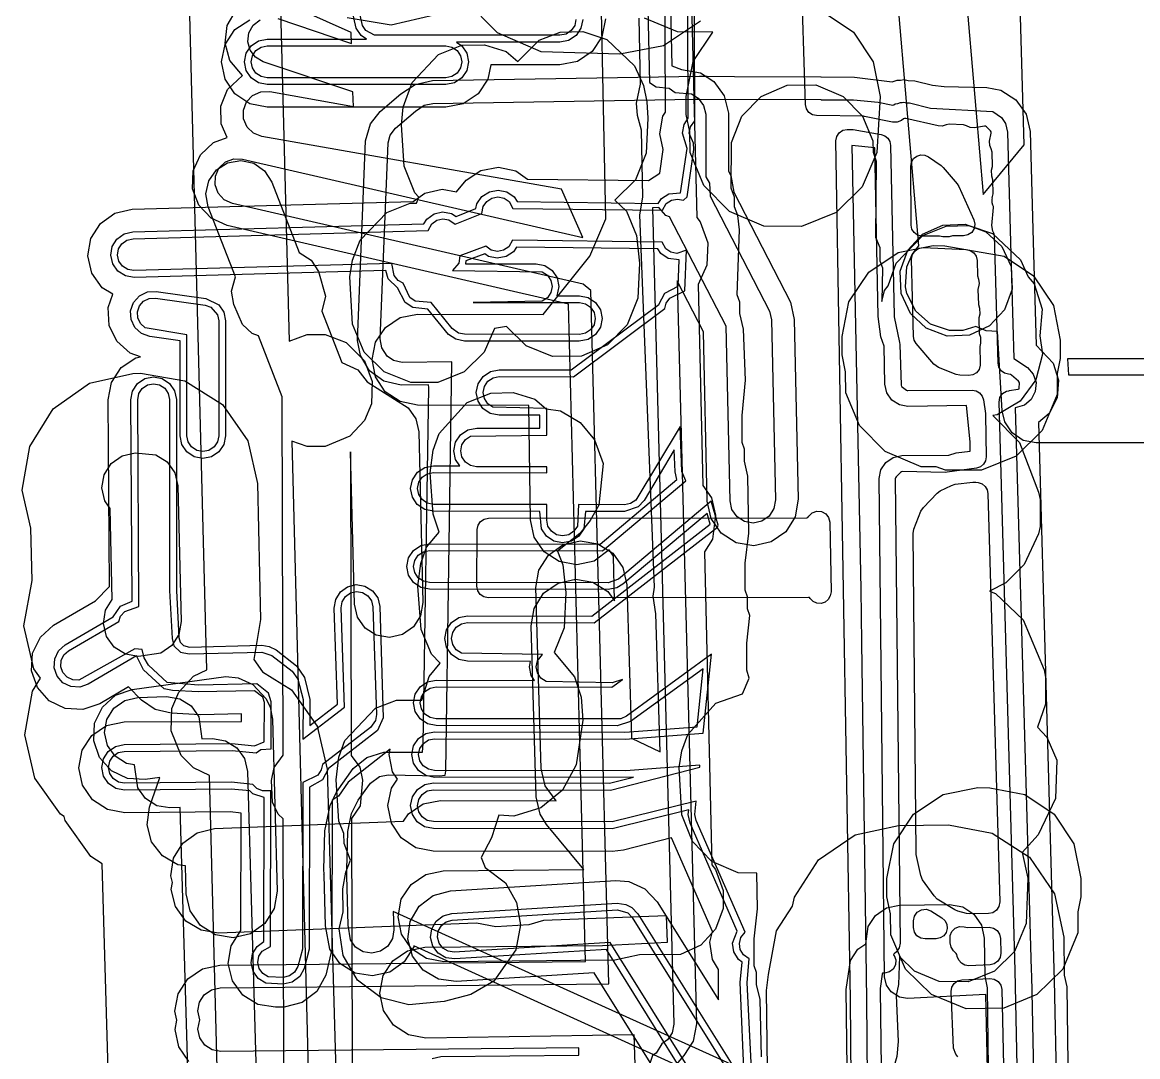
# Model space of a CAD drawing. Header units: metres. Extents: x 17722 to 17999, y 13535 to 15917.
# Drawn here: x 17758.19 to 17807.21, y 15322.92 to 15368.41 of the extents above; entities that cross this region are included whole.
import ezdxf

# ---------------------------------------------------------------- set-up
doc = ezdxf.new("R2010")
doc.units = ezdxf.units.M
doc.layers.add('AI_GREENING_EXCLUSIONS', color=1, linetype='Continuous')
doc.layers.add('AI_GREENING_LAWN', color=82, linetype='Continuous')

msp = doc.modelspace()

# ---------------------------------------------------------------- linework, layer by layer
at = {"layer": 'AI_GREENING_EXCLUSIONS'}
for points in [[(17796.688, 15404.294), (17798.43, 15383.993), (17798.744, 15383.634), (17798.989, 15382.871), (17798.948, 15382.013), (17798.645, 15381.484), (17800.416, 15360.84), (17802.227, 15363.021), (17802.05, 15369.169), (17802.204, 15370.731), (17802.515, 15371.227), (17802.992, 15371.566), (17803.562, 15371.696), (17804.14, 15371.599), (17804.635, 15371.288), (17804.974, 15370.811), (17805.116, 15369.852), (17805.646, 15369.762), (17806.142, 15369.451), (17806.499, 15368.895), (17807.008, 15369.285), (17807.599, 15369.412)], [(17809.481, 15349.907), (17802.757, 15349.907), (17802.183, 15350.021), (17801.696, 15350.346), (17801.371, 15350.833), (17801.259, 15351.321), (17801.059, 15354.812), (17800.561, 15354.842), (17800.103, 15355.026), (17799.531, 15354.85), (17798.937, 15354.85), (17798.104, 15355.135), (17797.46, 15355.701), (17797.073, 15356.481), (17797.014, 15356.773), (17797.073, 15357.659), (17797.299, 15358.2), (17797.599, 15358.578), (17795.657, 15381.218), (17795.261, 15381.692), (17795.098, 15382.254), (17795.115, 15383.101), (17795.439, 15383.76), (17793.824, 15402.573)], [(17802.661, 15266.21), (17800.938, 15289.891), (17770.068, 15284.148), (17769.287, 15284.157), (17768.57, 15284.465), (17768.025, 15285.024), (17767.875, 15285.301), (17767.703, 15286.062), (17766.421, 15335.289), (17765.714, 15335.625), (17765.174, 15336.165), (17764.726, 15337.241), (17764.765, 15338.227), (17765.067, 15338.95), (17765.714, 15339.649), (17766.3, 15339.934), (17764.785, 15398.113)], [(17768.783, 15398.217), (17769.925, 15354.383), (17770.715, 15354.671), (17771.507, 15354.671), (17772.424, 15354.33), (17773.23, 15353.524), (17773.571, 15352.607), (17773.532, 15351.621), (17773.23, 15350.898), (17772.583, 15350.199), (17771.507, 15349.751), (17770.715, 15349.751), (17770.039, 15349.991), (17771.64, 15288.509), (17802.626, 15294.261), (17803.4, 15294.164), (17804.079, 15293.779), (17804.448, 15293.356), (17804.737, 15292.632), (17806.817, 15264.215)], [(17785.158, 15392.291), (17785.751, 15365.758), (17786.054, 15365.569), (17786.616, 15365.506), (17786.878, 15365.315), (17787.61, 15365.253), (17787.902, 15365.066), (17788.133, 15364.752), (17788.226, 15364.373), (17788.227, 15361.608), (17788.4, 15361.327), (17788.419, 15360.762), (17791.035, 15355.7), (17791.119, 15355.319), (17791.296, 15347.407), (17791.228, 15347.023), (17791.019, 15346.694), (17790.699, 15346.47), (17790.318, 15346.385), (17789.934, 15346.453), (17789.605, 15346.662), (17789.381, 15346.982), (17789.296, 15347.363), (17789.125, 15355.043), (17786.642, 15359.844), (17786.471, 15359.913), (17786.162, 15360.257), (17785.885, 15360.254), (17786.82, 15324.349), (17786.748, 15323.965), (17786.546, 15323.65), (17786.302, 15323.478), (17786.048, 15323.065), (17785.89, 15322.969), (17785.452, 15321.619)], [(17786.158, 15392.314), (17786.735, 15366.486), (17787.158, 15366.324), (17787.992, 15366.177), (17788.578, 15365.804), (17789.039, 15365.175), (17789.225, 15364.417), (17789.227, 15361.855), (17789.337, 15361.675), (17789.457, 15360.933), (17791.95, 15356.103), (17792.119, 15355.341), (17792.296, 15347.43), (17792.161, 15346.661), (17791.742, 15346.003), (17791.103, 15345.555), (17790.341, 15345.385), (17789.572, 15345.521), (17788.914, 15345.939), (17788.466, 15346.578), (17788.297, 15347.34), (17788.13, 15354.789), (17786.969, 15357.035), (17787.82, 15324.359), (17787.676, 15323.592), (17787.271, 15322.961), (17786.742, 15322.352)], [(17787.528, 15372.168), (17787.831, 15359.827), (17787.981, 15359.626), (17788.322, 15358.709), (17788.283, 15357.723), (17787.896, 15356.875), (17788.105, 15348.03), (17788.482, 15347.495), (17788.652, 15346.733), (17788.525, 15345.669), (17788.174, 15345.114), (17788.499, 15331.353), (17788.653, 15331.147), (17788.994, 15330.23), (17788.994, 15329.438), (17788.653, 15328.521), (17788.006, 15327.822), (17787.124, 15327.413), (17785.313, 15327.393), (17784.24, 15327.158), (17776.721, 15327.09), (17775.954, 15327.236), (17775.302, 15327.663), (17774.862, 15328.308), (17774.703, 15329.072), (17774.848, 15329.839), (17775.276, 15330.492), (17775.921, 15330.931), (17776.685, 15331.09), (17782.865, 15331.146), (17781.228, 15333.134), (17780.948, 15333.587), (17780.773, 15334.347), (17780.557, 15341.864), (17780.687, 15342.633), (17781.102, 15343.294), (17781.738, 15343.746), (17782.499, 15343.92), (17783.268, 15343.79), (17783.268, 15343.79), (17783.929, 15343.375), (17784.224, 15342.961), (17784.177, 15344.932), (17783.989, 15345.199), (17783.32, 15344.714), (17782.557, 15344.55), (17781.789, 15344.691), (17781.134, 15345.114), (17780.691, 15345.757), (17780.527, 15346.52), (17780.45, 15351.561), (17775.558, 15351.57), (17774.793, 15351.724), (17774.145, 15352.158), (17773.713, 15352.808), (17773.562, 15353.574), (17773.716, 15354.339), (17774.15, 15354.987), (17774.8, 15355.419), (17775.566, 15355.57), (17781.085, 15355.559), (17783.14, 15358.118), (17783.832, 15359.757), (17783.529, 15374.5)], [(17789.269, 15318.922), (17783.863, 15327.634), (17777.196, 15327.217), (17776.809, 15327.269), (17776.472, 15327.465), (17776.236, 15327.775), (17776.136, 15328.152), (17776.188, 15328.539), (17776.384, 15328.876), (17776.694, 15329.113), (17777.071, 15329.213), (17784.333, 15329.667), (17784.719, 15329.615), (17784.976, 15329.483), (17785.243, 15329.199), (17789.934, 15321.687), (17789.748, 15326.173), (17789.827, 15327.072), (17789.668, 15327.19), (17789.467, 15327.524), (17789.409, 15327.91), (17789.61, 15328.433), (17787.539, 15333.179), (17787.456, 15333.561), (17787.493, 15333.767), (17784.122, 15332.939), (17776.257, 15332.954), (17775.874, 15333.031), (17775.55, 15333.248), (17775.334, 15333.573), (17775.259, 15333.956), (17775.336, 15334.339), (17775.553, 15334.663), (17775.878, 15334.879), (17776.261, 15334.954), (17783.999, 15334.939), (17785.047, 15335.207), (17776.309, 15335.2), (17775.926, 15335.277), (17775.602, 15335.495), (17775.386, 15335.82), (17775.311, 15336.202), (17775.388, 15336.585), (17775.605, 15336.909), (17775.93, 15337.125), (17776.313, 15337.2), (17784.677, 15337.184), (17787.849, 15337.426), (17788.116, 15339.98), (17784.919, 15337.651), (17784.329, 15337.459), (17776.379, 15337.474), (17775.996, 15337.551), (17775.672, 15337.769), (17775.456, 15338.093), (17775.38, 15338.476), (17775.457, 15338.859), (17775.675, 15339.183), (17776, 15339.399), (17776.382, 15339.474), (17780.696, 15339.466), (17780.555, 15339.679), (17780.479, 15340.061), (17780.528, 15340.301), (17777.756, 15340.306), (17777.374, 15340.383), (17777.05, 15340.601), (17776.833, 15340.925), (17776.758, 15341.308), (17776.835, 15341.691), (17777.052, 15342.015), (17777.377, 15342.231), (17777.76, 15342.306), (17783.221, 15342.296), (17788.426, 15346.335), (17788.295, 15346.805), (17784.59, 15343.691), (17784.328, 15343.532), (17783.945, 15343.456), (17776.087, 15343.471), (17775.704, 15343.548), (17775.38, 15343.766), (17775.164, 15344.091), (17775.089, 15344.473), (17775.166, 15344.856), (17775.383, 15345.18), (17775.708, 15345.396), (17776.091, 15345.471), (17783.583, 15345.457), (17786.963, 15348.298), (17786.881, 15348.635), (17786.842, 15349.605), (17785.523, 15347.381), (17785.262, 15347.09), (17784.661, 15346.891), (17782.94, 15346.894), (17782.864, 15346.135), (17782.647, 15345.811), (17782.323, 15345.594), (17781.94, 15345.518), (17781.557, 15345.594), (17781.233, 15345.811), (17781.016, 15346.135), (17780.94, 15346.898), (17776.257, 15346.907), (17775.875, 15346.984), (17775.551, 15347.201), (17775.334, 15347.526), (17775.259, 15347.909), (17775.336, 15348.291), (17775.553, 15348.615), (17775.878, 15348.831), (17776.261, 15348.907), (17777.414, 15348.905), (17777.234, 15349.175), (17777.159, 15349.558), (17777.236, 15349.941), (17777.453, 15350.265), (17777.778, 15350.481), (17778.161, 15350.556), (17780.94, 15350.551), (17780.94, 15351.122), (17779.144, 15351.125), (17778.761, 15351.202), (17778.437, 15351.419), (17778.221, 15351.744), (17778.145, 15352.127), (17778.222, 15352.51), (17778.44, 15352.834), (17778.765, 15353.05), (17779.147, 15353.125), (17782.314, 15353.119), (17786.173, 15355.997), (17786.437, 15356.497), (17787.023, 15356.806), (17787.065, 15357.954), (17786.578, 15358.015), (17786.256, 15358.235), (17786.121, 15358.444), (17779.917, 15358.519), (17779.777, 15358.313), (17779.45, 15358.101), (17779.066, 15358.029), (17778.684, 15358.11), (17778.521, 15358.222), (17777.691, 15357.917), (17777.669, 15357.787), (17780.777, 15357.787), (17781.16, 15357.71), (17781.484, 15357.494), (17781.701, 15357.169), (17781.777, 15356.787), (17781.685, 15356.38), (17782.676, 15356.378), (17783.059, 15356.301), (17783.383, 15356.083), (17783.599, 15355.759), (17783.674, 15355.376), (17783.597, 15354.993), (17783.38, 15354.669), (17783.055, 15354.453), (17782.672, 15354.378), (17777.626, 15354.387), (17777.244, 15354.464), (17776.92, 15354.682), (17776.012, 15355.787), (17775.349, 15355.863), (17775.024, 15356.079), (17774.682, 15356.733), (17774.274, 15357.124), (17774.163, 15357.495), (17763.104, 15357.187), (17762.72, 15357.253), (17762.389, 15357.46), (17762.164, 15357.779), (17762.077, 15358.159), (17762.142, 15358.544), (17762.35, 15358.874), (17762.668, 15359.1), (17763.049, 15359.186), (17775.835, 15359.542), (17775.968, 15359.753), (17776.286, 15359.979), (17776.666, 15360.065), (17777.051, 15360), (17777.26, 15359.869), (17778.128, 15360.221), (17778.171, 15360.423), (17778.391, 15360.745), (17778.718, 15360.957), (17779.102, 15361.029), (17779.484, 15360.948), (17779.806, 15360.728), (17779.941, 15360.519), (17786.145, 15360.444), (17786.285, 15360.65), (17786.612, 15360.862), (17787.118, 15360.908), (17787.408, 15362.851), (17787.206, 15363.527), (17787.275, 15363.911), (17787.454, 15364.192), (17787.427, 15372.232)], [(17790.293, 15321.185), (17790.048, 15326.185), (17790.143, 15327.221), (17789.89, 15327.392), (17789.749, 15327.626), (17789.708, 15327.896), (17789.774, 15328.161), (17789.955, 15328.392), (17787.814, 15333.299), (17787.756, 15333.566), (17787.81, 15334.157), (17784.122, 15333.239), (17776.258, 15333.254), (17775.99, 15333.308), (17775.763, 15333.46), (17775.612, 15333.687), (17775.559, 15333.955), (17775.613, 15334.223), (17775.765, 15334.45), (17775.992, 15334.601), (17776.26, 15334.654), (17784.037, 15334.639), (17787.965, 15335.642), (17787.974, 15335.73), (17784.713, 15335.484), (17776.309, 15335.5), (17776.042, 15335.554), (17775.815, 15335.706), (17775.664, 15335.934), (17775.611, 15336.202), (17775.665, 15336.47), (17775.817, 15336.696), (17776.044, 15336.848), (17776.312, 15336.9), (17784.688, 15336.884), (17788.122, 15337.146), (17788.484, 15340.62), (17784.743, 15337.893), (17784.495, 15337.779), (17776.379, 15337.774), (17776.111, 15337.828), (17775.885, 15337.98), (17775.733, 15338.208), (17775.68, 15338.476), (17775.734, 15338.743), (17775.886, 15338.97), (17776.114, 15339.122), (17776.382, 15339.174), (17784.103, 15339.16), (17784.576, 15339.504), (17784.122, 15339.354), (17781.21, 15339.413), (17780.983, 15339.565), (17780.832, 15339.793), (17780.779, 15340.061), (17780.833, 15340.329), (17781.052, 15340.6), (17777.489, 15340.66), (17777.262, 15340.812), (17777.111, 15341.04), (17777.058, 15341.308), (17777.112, 15341.576), (17777.264, 15341.802), (17777.491, 15341.954), (17777.759, 15342.006), (17783.324, 15341.996), (17788.752, 15346.208), (17788.773, 15346.295), (17788.465, 15347.34), (17784.397, 15343.921), (17783.945, 15343.756), (17776.087, 15343.771), (17775.82, 15343.825), (17775.593, 15343.977), (17775.442, 15344.205), (17775.389, 15344.473), (17775.443, 15344.741), (17775.595, 15344.967), (17775.822, 15345.119), (17776.09, 15345.171), (17783.692, 15345.157), (17787.353, 15348.234), (17787.181, 15348.647), (17787.102, 15350.63), (17785.157, 15347.395), (17784.929, 15347.244), (17784.661, 15347.191), (17782.64, 15347.195), (17782.587, 15346.25), (17782.435, 15346.023), (17782.208, 15345.871), (17781.94, 15345.818), (17781.672, 15345.871), (17781.445, 15346.023), (17781.293, 15346.25), (17781.24, 15346.518), (17781.24, 15347.197), (17776.258, 15347.207), (17775.99, 15347.261), (17775.763, 15347.413), (17775.612, 15347.64), (17775.559, 15347.908), (17775.613, 15348.176), (17775.765, 15348.403), (17775.992, 15348.554), (17776.26, 15348.607), (17781.24, 15348.597), (17781.24, 15348.85), (17778.157, 15348.856), (17777.89, 15348.91), (17777.663, 15349.062), (17777.512, 15349.29), (17777.459, 15349.558), (17777.513, 15349.826), (17777.665, 15350.052), (17777.892, 15350.204), (17781.24, 15350.25), (17781.24, 15351.421), (17778.876, 15351.479), (17778.65, 15351.631), (17778.498, 15351.859), (17778.445, 15352.126), (17778.499, 15352.394), (17778.651, 15352.621), (17778.879, 15352.772), (17779.147, 15352.825), (17782.414, 15352.819), (17786.434, 15355.818), (17786.487, 15356.056), (17786.644, 15356.28), (17787.316, 15356.597), (17787.381, 15358.381), (17786.964, 15358.234), (17786.696, 15358.291), (17786.471, 15358.445), (17786.309, 15358.742), (17779.736, 15358.821), (17779.567, 15358.528), (17779.338, 15358.379), (17779.07, 15358.329), (17778.802, 15358.386), (17778.563, 15358.562), (17777.42, 15358.139), (17777.376, 15357.816), (17777.091, 15357.487), (17781.045, 15357.433), (17781.272, 15357.282), (17781.424, 15357.054), (17781.477, 15356.787), (17781.424, 15356.519), (17781.272, 15356.292), (17781.045, 15356.14), (17778.006, 15356.087), (17782.676, 15356.078), (17782.943, 15356.024), (17783.17, 15355.872), (17783.321, 15355.644), (17783.374, 15355.376), (17783.32, 15355.108), (17783.168, 15354.882), (17782.941, 15354.73), (17782.673, 15354.678), (17777.627, 15354.687), (17777.359, 15354.741), (17777.086, 15354.945), (17776.154, 15356.087), (17775.463, 15356.14), (17775.222, 15356.306), (17774.926, 15356.935), (17774.711, 15357.052), (17774.539, 15357.264), (17774.436, 15357.803), (17763.096, 15357.487), (17762.827, 15357.533), (17762.596, 15357.678), (17762.438, 15357.901), (17762.377, 15358.167), (17762.423, 15358.437), (17762.568, 15358.668), (17762.791, 15358.826), (17763.057, 15358.886), (17776.029, 15359.247), (17776.186, 15359.547), (17776.408, 15359.705), (17776.675, 15359.766), (17776.944, 15359.72), (17777.21, 15359.525), (17778.39, 15360.003), (17778.447, 15360.305), (17778.601, 15360.53), (17778.83, 15360.679), (17779.098, 15360.729), (17779.366, 15360.672), (17779.591, 15360.518), (17779.753, 15360.221), (17786.326, 15360.142), (17786.495, 15360.435), (17786.724, 15360.584), (17786.992, 15360.634), (17787.248, 15360.58), (17787.419, 15360.725), (17787.706, 15362.815), (17787.69, 15363.088), (17787.506, 15363.533), (17787.554, 15363.802), (17787.754, 15364.069), (17787.726, 15372.556)], [(17787.696, 15319.608), (17783.33, 15326.598), (17777.259, 15326.219), (17776.485, 15326.323), (17775.811, 15326.715), (17775.337, 15327.336), (17775.138, 15328.09), (17775.242, 15328.863), (17775.634, 15329.538), (17776.255, 15330.011), (17777.009, 15330.211), (17784.27, 15330.665), (17784.845, 15330.618), (17785.557, 15330.297), (17786.091, 15329.728), (17788.787, 15325.412), (17788.79, 15326.746), (17788.526, 15327.186), (17788.41, 15327.958), (17788.525, 15328.42), (17786.727, 15332.539), (17784.618, 15332.001), (17784.12, 15331.939), (17776.255, 15331.954), (17775.49, 15332.108), (17774.842, 15332.543), (17774.41, 15333.192), (17774.259, 15333.958), (17774.413, 15334.723), (17774.676, 15335.116), (17774.462, 15335.439), (17774.311, 15336.204), (17774.359, 15336.445), (17772.511, 15334.994), (17772.089, 15334.372), (17771.816, 15334.193), (17771.799, 15327.643), (17771.534, 15326.498), (17771.136, 15325.788), (17770.488, 15325.294), (17769.698, 15325.1), (17769.314, 15325.087), (17768.544, 15325.211), (17767.88, 15325.621), (17767.423, 15326.254), (17767.244, 15327.014), (17767.368, 15327.784), (17767.801, 15328.464), (17767.815, 15333.622), (17767.323, 15333.685), (17762.697, 15333.643), (17761.931, 15333.789), (17761.278, 15334.216), (17760.839, 15334.861), (17760.679, 15335.625), (17760.825, 15336.392), (17761.252, 15337.045), (17761.897, 15337.484), (17762.661, 15337.643), (17767.825, 15337.655), (17767.826, 15337.997), (17766.022, 15337.957), (17764.737, 15338.017), (17764.026, 15338.187), (17763.424, 15338.601), (17762.851, 15339.175), (17761.593, 15338.437), (17760.856, 15338.18), (17760.077, 15338.226), (17759.375, 15338.566), (17758.856, 15339.149), (17758.599, 15339.886), (17758.645, 15340.665), (17758.985, 15341.367), (17759.568, 15341.886), (17761.403, 15342.964), (17762.023, 15343.589), (17761.963, 15351.801), (17762.11, 15352.568), (17762.54, 15353.219), (17763.187, 15353.656), (17763.382, 15353.696), (17762.926, 15353.856), (17762.343, 15354.376), (17762.005, 15355.079), (17761.961, 15355.858), (17762.165, 15356.443), (17761.702, 15356.734), (17761.251, 15357.37), (17761.077, 15358.131), (17761.208, 15358.9), (17761.624, 15359.561), (17762.26, 15360.013), (17763.021, 15360.186), (17775.367, 15360.529), (17775.878, 15360.892), (17776.638, 15361.065), (17777.28, 15360.956), (17777.693, 15361.46), (17778.347, 15361.886), (17779.114, 15362.029), (17779.878, 15361.867), (17780.394, 15361.513), (17785.716, 15361.449), (17786.217, 15361.775), (17786.361, 15362.808), (17786.207, 15363.506), (17786.343, 15364.275), (17786.453, 15364.447), (17786.431, 15371.149)], [(17782.822, 15368.535), (17782.745, 15368.153), (17782.529, 15367.828), (17782.204, 15367.612), (17781.822, 15367.535), (17777.276, 15367.535), (17777.515, 15367.375), (17777.732, 15367.051), (17777.808, 15366.668), (17777.732, 15366.286), (17777.515, 15365.961), (17777.191, 15365.744), (17776.808, 15365.668), (17768.95, 15365.668), (17768.567, 15365.744), (17768.243, 15365.961), (17768.026, 15366.286), (17767.95, 15366.668), (17768.026, 15367.051), (17768.243, 15367.375), (17768.567, 15367.592), (17768.95, 15367.668), (17773.312, 15367.668), (17773.08, 15367.828), (17772.863, 15368.153), (17772.359, 15370.381)], [(17782.522, 15368.535), (17782.468, 15368.268), (17782.317, 15368.041), (17782.089, 15367.889), (17781.822, 15367.835), (17773.664, 15367.846), (17773.292, 15368.041), (17773.14, 15368.268), (17772.63, 15370.546)], [(17769.415, 15368.57), (17772.66, 15367.479), (17772.647, 15367.959), (17768.304, 15369.9)], [(17788, 15368.451), (17786.373, 15367.375), (17784.458, 15367.003), (17780.999, 15367.101), (17779.074, 15367.937), (17777.651, 15369.394)], [(17765.508, 15322.71), (17765.067, 15323.354), (17764.907, 15324.118), (17764.983, 15324.522), (17764.9, 15324.918), (17765.044, 15325.685), (17765.471, 15326.338), (17766.115, 15326.779), (17766.879, 15326.939), (17782.947, 15327.108), (17782.194, 15356.017), (17767.201, 15359.469), (17766.489, 15359.789), (17765.954, 15360.357), (17765.677, 15361.087), (17765.7, 15361.867), (17766.021, 15362.579), (17766.589, 15363.114), (17767.199, 15363.345), (17766.937, 15363.938), (17766.92, 15364.719), (17767.202, 15365.446), (17767.867, 15366.066), (17767.305, 15366.732), (17767.101, 15367.486), (17767.2, 15368.26), (17767.589, 15368.936)], [(17776.297, 15368.714), (17774.396, 15368.277), (17772.472, 15368.6)], [(17793.427, 15368.838), (17794.724, 15367.97), (17795.592, 15366.673), (17795.896, 15365.142), (17795.749, 15362.675), (17795.102, 15361.166), (17793.958, 15360.043), (17792.436, 15359.423), (17790.775, 15359.439), (17789.266, 15360.086), (17788.143, 15361.23), (17787.539, 15362.675), (17787.523, 15363.595), (17787.374, 15364.345), (17787.374, 15365.147), (17787.678, 15366.678), (17788.542, 15367.97), (17786.988, 15367.986), (17785.543, 15368.59)], [(17785.286, 15317.732), (17785.087, 15323.87), (17775.925, 15323.734), (17775.158, 15323.879), (17774.505, 15324.307), (17774.066, 15324.952), (17773.907, 15325.716), (17774.052, 15326.483), (17774.48, 15327.135), (17775.125, 15327.575), (17775.888, 15327.734), (17783.697, 15327.804), (17786.543, 15327.949), (17786.498, 15329.11), (17781.091, 15328.902), (17780.46, 15328.719), (17779.004, 15328.621), (17778.16, 15328.789), (17766.816, 15328.352), (17766.045, 15328.475), (17765.38, 15328.883), (17764.922, 15329.515), (17764.74, 15330.274), (17764.788, 15330.576), (17764.717, 15330.873), (17764.84, 15331.644), (17765.248, 15332.309), (17765.88, 15332.767), (17766.639, 15332.949), (17774.94, 15333.268), (17775.161, 15333.599), (17775.811, 15334.031), (17776.577, 15334.182), (17781.65, 15334.172), (17781.171, 15334.825), (17780.997, 15335.586), (17780.768, 15343.547), (17780.898, 15344.316), (17781.313, 15344.977), (17781.949, 15345.429), (17782.709, 15345.603), (17783.479, 15345.473), (17784.14, 15345.058), (17784.592, 15344.422), (17784.766, 15343.662), (17784.96, 15336.925), (17786.225, 15336.325), (17786.031, 15342.394), (17785.915, 15343.164), (17785.979, 15343.563), (17785.329, 15359.934), (17785.463, 15360.722), (17785.404, 15363.667), (17785.232, 15364.301), (17785.18, 15364.851), (17785.363, 15365.692), (17785.305, 15368.591)], [(17776.199, 15322.843), (17776.581, 15322.922), (17782.644, 15322.977), (17782.646, 15323.305), (17766.918, 15323.139), (17766.534, 15323.211), (17766.207, 15323.425), (17765.987, 15323.747), (17765.907, 15324.129), (17765.991, 15324.531), (17765.9, 15324.929), (17765.972, 15325.312), (17766.185, 15325.639), (17766.508, 15325.859), (17766.889, 15325.939), (17783.973, 15326.119), (17783.179, 15356.606), (17782.838, 15356.895), (17767.425, 15360.444), (17767.069, 15360.604), (17766.802, 15360.888), (17766.663, 15361.252), (17766.675, 15361.642), (17766.835, 15361.998), (17767.119, 15362.266), (17767.484, 15362.404), (17767.874, 15362.393), (17782.829, 15358.949), (17781.885, 15361.073), (17768.716, 15363.388), (17768.353, 15363.529), (17768.071, 15363.798), (17767.913, 15364.155), (17767.905, 15364.546), (17768.046, 15364.909), (17768.315, 15365.191), (17768.315, 15365.191), (17768.672, 15365.349), (17769.063, 15365.357), (17772.75, 15364.709), (17772.717, 15365.35), (17768.777, 15366.674), (17768.439, 15366.868), (17768.201, 15367.177), (17768.098, 15367.554), (17768.148, 15367.941), (17768.342, 15368.279), (17768.651, 15368.518)], [(17783.816, 15368.562), (17783.669, 15367.77), (17783.236, 15367.121), (17782.587, 15366.688), (17781.822, 15366.535), (17778.781, 15366.535), (17778.656, 15365.903), (17778.222, 15365.254), (17777.573, 15364.821), (17776.808, 15364.668), (17768.95, 15364.668), (17768.185, 15364.821), (17767.536, 15365.254), (17767.102, 15365.903), (17766.95, 15366.668), (17767.102, 15367.434), (17767.536, 15368.083), (17768.185, 15368.516)], [(17791.078, 15320.662), (17775.402, 15327.791), (17775.395, 15327.752), (17774.981, 15327.091), (17774.345, 15326.639), (17773.584, 15326.465), (17772.815, 15326.595), (17772.153, 15327.01), (17771.701, 15327.646), (17771.513, 15328.674), (17771.454, 15330.914), (17771.449, 15330.945), (17771.453, 15330.962), (17771.448, 15331.14), (17771.493, 15332.843), (17771.726, 15333.964), (17772, 15334.556), (17772.729, 15335.586), (17773.335, 15336.078), (17774.082, 15336.301), (17775.782, 15336.302), (17775.813, 15336.687), (17776.06, 15352.35), (17776.041, 15352.457), (17774.845, 15352.443), (17774.087, 15352.626), (17773.456, 15353.085), (17773.048, 15353.751), (17772.926, 15354.413), (17773.277, 15363.187), (17773.493, 15363.937), (17773.913, 15364.488), (17774.821, 15365.256), (17774.821, 15365.256), (17774.821, 15365.256), (17775.451, 15365.677), (17776.214, 15365.841), (17787.958, 15366.031), (17788.276, 15366.03), (17788.293, 15366.03), (17789.49, 15366.024), (17793.293, 15366.004), (17793.298, 15366.003), (17794.768, 15365.995), (17796.427, 15365.791), (17796.641, 15365.868), (17796.794, 15365.861), (17796.945, 15365.89), (17797.127, 15365.845), (17797.421, 15365.831), (17798.194, 15365.639), (17798.715, 15365.586), (17800.587, 15365.545), (17801.203, 15365.415), (17801.864, 15365), (17802.315, 15364.363), (17802.489, 15363.603), (17802.639, 15358.23), (17802.64, 15358.221), (17802.752, 15354.204), (17803.5, 15353.418), (17803.74, 15352.675), (17803.677, 15351.897), (17803.321, 15351.203), (17802.848, 15350.8), (17803.534, 15326.768), (17803.535, 15326.755), (17803.535, 15326.749), (17803.535, 15326.741), (17803.545, 15326.284), (17804.257, 15292.209)], [(17790.675, 15322.903), (17790.615, 15325.431), (17790.466, 15326.093), (17790.466, 15326.617), (17790.361, 15326.918), (17790.361, 15328.105), (17790.509, 15329.413), (17790.471, 15330.989), (17789.651, 15331.006), (17788.501, 15331.504), (17787.645, 15332.381), (17787.176, 15333.546), (17787.06, 15335.636), (17787.177, 15336.362), (17787.438, 15337.087), (17788.677, 15338.459), (17789.849, 15338.871), (17790.141, 15339.558), (17790.039, 15339.914), (17790.039, 15341.101), (17790.039, 15341.101), (17790.173, 15342.314), (17790.066, 15342.605), (17790.066, 15343.136), (17789.964, 15343.43), (17789.964, 15344.617), (17790.12, 15345.943), (17790.072, 15348.447), (17789.926, 15349.104), (17789.926, 15349.635), (17789.825, 15349.928), (17789.825, 15351.116), (17789.98, 15352.669), (17789.892, 15354.918), (17789.73, 15355.601), (17789.73, 15356.097), (17789.614, 15356.425), (17789.707, 15359.282), (17789.64, 15359.909), (17789.493, 15360.296), (17789.493, 15360.711), (17789.345, 15361.117), (17789.355, 15363.127), (17789.822, 15364.279), (17790.669, 15365.145), (17791.808, 15365.635), (17793.064, 15365.649), (17794.271, 15365.145), (17795.119, 15364.279), (17795.572, 15363.195), (17795.586, 15362.689), (17795.726, 15362.305), (17795.684, 15358.959), (17795.874, 15358.504), (17795.888, 15357.919), (17795.995, 15357.612), (17795.962, 15356.123), (17796.084, 15356.612), (17796.24, 15356.822), (17796.604, 15357.808), (17797.764, 15359.03), (17798.794, 15359.437), (17799.788, 15359.464), (17800.838, 15359.112), (17802.062, 15357.953), (17802.397, 15357.217), (17802.66, 15356.905), (17803.014, 15355.789), (17802.91, 15354.616), (17803.028, 15353.813), (17802.743, 15352.677), (17802.045, 15351.738), (17801.041, 15351.136), (17800.841, 15351.107), (17802.025, 15349.921), (17802.86, 15347.738), (17802.926, 15347.416), (17802.926, 15346.228), (17802.86, 15345.906), (17802.23, 15344.559), (17801.419, 15343.749), (17800.708, 15343.384), (17800.96, 15343.285), (17802.184, 15342.126), (17803.103, 15339.932), (17803.168, 15339.609), (17803.168, 15338.422), (17802.811, 15337.403), (17803.219, 15336.969), (17803.655, 15335.951), (17803.604, 15334.267), (17802.836, 15332.679), (17802.137, 15331.894), (17802.381, 15330.76), (17802.316, 15328.768), (17801.801, 15327.536), (17800.924, 15326.681), (17799.759, 15326.211), (17798.49, 15326.228), (17797.406, 15326.681), (17796.742, 15327.323), (17796.697, 15326.093), (17796.594, 15325.61), (17796.69, 15323.589), (17796.633, 15322.919), (17796.486, 15322.417)], [(17792.214, 15321.284), (17774.493, 15329.306), (17774.526, 15328.493), (17774.461, 15328.108), (17774.254, 15327.778), (17773.936, 15327.552), (17773.555, 15327.465), (17773.17, 15327.53), (17772.84, 15327.737), (17772.614, 15328.055), (17772.513, 15328.704), (17772.455, 15330.869), (17772.449, 15330.911), (17772.454, 15330.933), (17772.448, 15331.138), (17772.493, 15332.816), (17772.664, 15333.617), (17772.949, 15334.204), (17773.499, 15334.948), (17773.891, 15335.235), (17774.274, 15335.31), (17776.529, 15335.274), (17776.77, 15335.297), (17776.798, 15335.472), (17777.067, 15353.471), (17774.885, 15353.442), (17774.506, 15353.533), (17774.228, 15353.724), (17773.987, 15354.096), (17773.926, 15354.481), (17774.273, 15363.102), (17774.362, 15363.437), (17774.591, 15363.753), (17775.466, 15364.492), (17775.466, 15364.492), (17775.466, 15364.492), (17775.849, 15364.759), (17776.23, 15364.841), (17787.767, 15365.028), (17787.767, 15365.028), (17787.767, 15365.028), (17787.974, 15365.031), (17793.288, 15365.004), (17793.296, 15365.003), (17794.721, 15364.996), (17795.803, 15364.9), (17796.454, 15364.758), (17796.495, 15364.773), (17796.559, 15364.815), (17796.677, 15364.838), (17796.79, 15364.879), (17796.867, 15364.875), (17796.942, 15364.89), (17797.06, 15364.866), (17797.18, 15364.861), (17798.105, 15364.631), (17800.846, 15364.481), (17801.23, 15364.219), (17801.403, 15363.955), (17801.489, 15363.575), (17801.639, 15358.201), (17801.64, 15358.193), (17801.768, 15353.626), (17802.374, 15353.228), (17802.626, 15352.931), (17802.746, 15352.56), (17802.715, 15352.171), (17802.537, 15351.823), (17802.24, 15351.571), (17801.829, 15351.454), (17802.535, 15326.733), (17802.535, 15326.726), (17802.535, 15326.723), (17802.535, 15326.719), (17802.54, 15326.489), (17803.257, 15292.19)], [(17801.068, 15301.908), (17800.543, 15325.648), (17797.095, 15325.481), (17796.747, 15325.54), (17796.385, 15325.767), (17796.181, 15326.054), (17796.086, 15326.433), (17795.858, 15348.34), (17795.93, 15348.723), (17796.141, 15349.048), (17796.465, 15349.27), (17796.845, 15349.35), (17798.909, 15349.371), (17799.237, 15349.469), (17799.845, 15349.54), (17799.851, 15349.772), (17799.847, 15349.963), (17799.687, 15351.547), (17797.116, 15351.508), (17796.739, 15351.576), (17796.405, 15351.79), (17796.183, 15352.112), (17796.101, 15352.486), (17796.064, 15354.158), (17795.928, 15354.567), (17795.804, 15355.465), (17795.658, 15362.888), (17794.656, 15362.994), (17795.041, 15343.471), (17795.074, 15341.131), (17795.296, 15325.436), (17795.296, 15325.436), (17795.296, 15325.436), (17795.47, 15304.142)], [(17769.696, 15317.483), (17769.657, 15333.382), (17769.443, 15333.576), (17769.193, 15334.105), (17769.147, 15335.066), (17769.259, 15335.64), (17769.65, 15336.172), (17769.612, 15351.928), (17768.566, 15354.613), (17768.297, 15354.717), (17767.873, 15355.12), (17767.483, 15356), (17767.382, 15356.576), (17767.554, 15357.214), (17766.358, 15360.287), (17766.257, 15360.864), (17766.383, 15361.435), (17766.719, 15361.915), (17767.212, 15362.229), (17767.789, 15362.331), (17768.36, 15362.204), (17768.84, 15361.869), (17769.154, 15361.375), (17770.356, 15358.288), (17770.888, 15357.941), (17771.202, 15357.447), (17771.522, 15356.356), (17771.522, 15356.356), (17771.362, 15355.703), (17772.24, 15353.446), (17772.944, 15353.124), (17773.348, 15352.595), (17775.154, 15351.444), (17775.491, 15350.965), (17775.618, 15350.394), (17775.792, 15342.883), (17775.691, 15342.307), (17775.377, 15341.813), (17774.898, 15341.477), (17774.327, 15341.349), (17773.75, 15341.45), (17773.256, 15341.764), (17772.92, 15342.243), (17772.792, 15342.814), (17772.618, 15349.522), (17772.65, 15336.165), (17773.021, 15335.649), (17773.137, 15335.075), (17773.042, 15333.942), (17772.657, 15333.391), (17772.696, 15317.491)], [(17810.272, 15353.601), (17804.133, 15353.613), (17804.173, 15352.907), (17809.481, 15352.907)], [(17762.241, 15312.755), (17761.704, 15331.401), (17761.198, 15331.718), (17760.067, 15333.309), (17760.027, 15333.484), (17759.873, 15333.581), (17758.743, 15335.171), (17758.307, 15337.073), (17758.633, 15338.997), (17758.984, 15339.557), (17758.691, 15339.969), (17758.255, 15341.871), (17758.624, 15343.864), (17758.572, 15346.158), (17758.19, 15347.825), (17758.515, 15349.748), (17759.552, 15351.401), (17759.552, 15351.401), (17761.142, 15352.531), (17763.044, 15352.967), (17763.388, 15352.977), (17765.34, 15352.641), (17766.986, 15351.594), (17768.106, 15349.997), (17768.53, 15348.123), (17768.666, 15342.141), (17768.363, 15340.388), (17768.749, 15339.845), (17770.022, 15339.047), (17771.152, 15337.457), (17771.588, 15335.555), (17772.237, 15313.044)], [(17765.74, 15312.856), (17765.134, 15333.868), (17764.673, 15333.855), (17764.096, 15333.953), (17763.6, 15334.264), (17763.261, 15334.741), (17763.118, 15335.757), (17762.771, 15335.815), (17762.276, 15336.126), (17761.937, 15336.603), (17761.806, 15337.174), (17761.903, 15337.751), (17762.214, 15338.247), (17762.692, 15338.586), (17763.262, 15338.716), (17764.532, 15338.753), (17765.109, 15338.655), (17765.605, 15338.344), (17765.944, 15337.867), (17765.944, 15337.867), (17766.086, 15336.897), (17766.547, 15336.91), (17767.124, 15336.813), (17767.62, 15336.502), (17767.959, 15336.025), (17768.089, 15335.454), (17768.739, 15312.943)], [(17791.013, 15316.618), (17790.896, 15325.827), (17790.896, 15325.827), (17790.987, 15326.528), (17791.343, 15328.446), (17792.049, 15329.533), (17792.124, 15329.936), (17793.188, 15331.572), (17794.796, 15332.676), (17796.704, 15333.081), (17798.904, 15333.109), (17800.822, 15332.753), (17802.458, 15331.69), (17803.562, 15330.081), (17803.967, 15328.173), (17803.988, 15326.496), (17804.095, 15325.994), (17804.152, 15321.485)], [(17794.512, 15316.662), (17794.396, 15325.871), (17794.594, 15327.148), (17794.913, 15327.639), (17795.27, 15327.884), (17795.375, 15328.638), (17795.694, 15329.129), (17796.176, 15329.46), (17796.749, 15329.582), (17798.948, 15329.609), (17799.524, 15329.503), (17800.015, 15329.184), (17800.346, 15328.701), (17800.467, 15328.129), (17800.489, 15326.451), (17800.595, 15325.95), (17800.655, 15321.217)], [(17789.584, 15319.038), (17784.022, 15327.944), (17777.177, 15327.516), (17776.907, 15327.553), (17776.671, 15327.69), (17776.505, 15327.907), (17776.435, 15328.171), (17776.472, 15328.442), (17776.609, 15328.678), (17776.826, 15328.844), (17777.09, 15328.914), (17784.351, 15329.368), (17784.802, 15329.239), (17784.989, 15329.04), (17790.247, 15320.619)]]:
    msp.add_lwpolyline(points, dxfattribs=at)
for points in [[(17775.617, 15360.718), (17775.448, 15360.908), (17774.978, 15362.073), (17774.85, 15363.892), (17774.93, 15364.667), (17775.319, 15365.765), (17776.479, 15366.987), (17777.509, 15367.394), (17778.503, 15367.421), (17779.452, 15367.121), (17779.967, 15366.677), (17780.906, 15367.619), (17781.837, 15367.969), (17782.831, 15367.996), (17783.881, 15367.644), (17785.105, 15366.485), (17785.49, 15365.629), (17785.645, 15364.91), (17785.685, 15364.193), (17785.607, 15362.648), (17785.138, 15361.483), (17784.24, 15360.577), (17784.739, 15360.104), (17785.186, 15359.029), (17785.319, 15357.812), (17785.242, 15356.267), (17784.772, 15355.102), (17783.917, 15354.225), (17782.766, 15353.727), (17781.497, 15353.71), (17780.332, 15354.18), (17779.468, 15355.023), (17778.943, 15354.933), (17778.492, 15353.895), (17777.615, 15353.04), (17776.45, 15352.57), (17775.262, 15352.57), (17774.097, 15353.04), (17773.22, 15353.895), (17772.705, 15355.127), (17772.59, 15357.217), (17772.707, 15357.944), (17773.046, 15358.819), (17774.206, 15360.041), (17775.236, 15360.448), (17775.522, 15360.456), (17775.617, 15360.718)], [(17777.455, 15366.936), (17777.508, 15366.668), (17777.455, 15366.4), (17777.303, 15366.173), (17777.076, 15366.022), (17776.808, 15365.968), (17768.95, 15365.968), (17768.682, 15366.022), (17768.455, 15366.173), (17768.303, 15366.4), (17768.25, 15366.668), (17768.303, 15366.936), (17768.455, 15367.163), (17768.682, 15367.315), (17768.95, 15367.368), (17776.808, 15367.368), (17777.076, 15367.315), (17777.303, 15367.163), (17777.455, 15366.936)], [(17800.547, 15359.189), (17801.246, 15358.542), (17801.655, 15357.66), (17801.694, 15356.674), (17801.353, 15355.757), (17800.706, 15355.058), (17799.824, 15354.649), (17798.838, 15354.61), (17797.921, 15354.951), (17797.222, 15355.598), (17796.813, 15356.48), (17796.774, 15357.466), (17797.115, 15358.383), (17797.762, 15359.082), (17798.644, 15359.491), (17799.63, 15359.53), (17800.547, 15359.189)], [(17796.689, 15358.282), (17798.22, 15358.586), (17798.742, 15358.581), (17801.344, 15358.119), (17802.641, 15357.251), (17803.509, 15355.954), (17803.813, 15354.423), (17803.813, 15353.617), (17803.682, 15352.958), (17803.682, 15352.033), (17803.019, 15350.447), (17801.875, 15349.324), (17800.353, 15348.704), (17798.769, 15348.704), (17798.351, 15348.862), (17797.698, 15348.862), (17796.112, 15349.525), (17794.989, 15350.669), (17794.385, 15352.114), (17794.369, 15353.034), (17794.22, 15353.784), (17794.22, 15354.586), (17794.524, 15356.117), (17795.392, 15357.414), (17796.689, 15358.282)], [(17767.123, 15355.272), (17767.123, 15350.226), (17767.047, 15349.843), (17766.83, 15349.519), (17766.506, 15349.302), (17766.123, 15349.226), (17765.74, 15349.302), (17765.416, 15349.519), (17765.199, 15349.843), (17765.123, 15350.226), (17765.123, 15354.403), (17763.802, 15354.589), (17763.433, 15354.717), (17763.142, 15354.977), (17762.973, 15355.329), (17762.951, 15355.718), (17763.079, 15356.087), (17763.339, 15356.378), (17763.691, 15356.547), (17764.08, 15356.569), (17766.262, 15356.262), (17766.83, 15355.979), (17767.047, 15355.655), (17767.123, 15355.272)], [(17766.823, 15355.272), (17766.823, 15350.226), (17766.77, 15349.958), (17766.618, 15349.731), (17766.391, 15349.579), (17766.123, 15349.526), (17765.855, 15349.579), (17765.628, 15349.731), (17765.476, 15349.958), (17765.423, 15350.226), (17765.423, 15354.663), (17763.586, 15354.976), (17763.382, 15355.158), (17763.263, 15355.404), (17763.248, 15355.677), (17763.338, 15355.934), (17763.52, 15356.138), (17763.766, 15356.257), (17764.039, 15356.272), (17766.221, 15355.965), (17766.478, 15355.875), (17766.77, 15355.54), (17766.823, 15355.272)], [(17767.404, 15336.686), (17768.394, 15336.593), (17768.823, 15336.761), (17768.828, 15338.485), (17768.757, 15338.728), (17768.397, 15339.007), (17765.921, 15338.957), (17764.788, 15339.015), (17764.432, 15339.1), (17763.517, 15339.922), (17763.203, 15340.541), (17761.087, 15339.299), (17760.718, 15339.171), (17760.329, 15339.193), (17759.977, 15339.363), (17759.718, 15339.655), (17759.59, 15340.023), (17759.613, 15340.413), (17759.783, 15340.764), (17760.074, 15341.024), (17762.19, 15342.266), (17762.508, 15342.734), (17763.013, 15342.947), (17762.963, 15351.807), (17763.036, 15352.19), (17763.251, 15352.516), (17763.575, 15352.735), (17763.957, 15352.813), (17764.34, 15352.739), (17764.666, 15352.524), (17764.884, 15352.201), (17764.962, 15351.819), (17764.961, 15343.423), (17765.075, 15341.353), (17765.128, 15341.14), (17765.275, 15340.993), (17765.532, 15340.93), (17768.713, 15341.013), (17769.046, 15340.962), (17769.344, 15340.803), (17770.239, 15340.109), (17770.586, 15339.599), (17770.828, 15338.623), (17770.825, 15337.482), (17772.048, 15338.424), (17771.901, 15342.642), (17771.964, 15343.027), (17772.17, 15343.358), (17772.486, 15343.586), (17772.866, 15343.676), (17773.251, 15343.613), (17773.583, 15343.407), (17773.811, 15343.091), (17773.9, 15342.711), (17774.056, 15337.816), (17773.796, 15337.263), (17771.644, 15335.588), (17771.387, 15335.085), (17770.818, 15334.772), (17770.799, 15327.645), (17770.58, 15326.798), (17770.381, 15326.443), (17770.057, 15326.197), (17769.662, 15326.1), (17768.893, 15326.148), (17768.561, 15326.353), (17768.333, 15326.67), (17768.243, 15327.049), (17768.305, 15327.435), (17768.51, 15327.767), (17768.8, 15327.975), (17768.817, 15334.308), (17768.323, 15334.469), (17768.196, 15334.603), (17767.368, 15334.686), (17762.688, 15334.643), (17762.305, 15334.716), (17761.979, 15334.93), (17761.759, 15335.252), (17761.679, 15335.634), (17761.752, 15336.018), (17761.966, 15336.344), (17762.288, 15336.564), (17762.67, 15336.643), (17767.404, 15336.686)], [(17768.467, 15336.284), (17768.667, 15336.425), (17769.122, 15336.451), (17769.128, 15338.527), (17769.018, 15338.905), (17768.497, 15339.309), (17765.936, 15339.257), (17764.554, 15339.374), (17763.73, 15340.134), (17763.546, 15340.459), (17763.455, 15340.825), (17763.139, 15340.852), (17760.677, 15339.468), (17760.404, 15339.484), (17760.158, 15339.603), (17759.977, 15339.807), (17759.887, 15340.065), (17759.903, 15340.337), (17760.022, 15340.583), (17760.226, 15340.765), (17762.43, 15342.059), (17762.509, 15342.291), (17762.69, 15342.496), (17763.314, 15342.717), (17763.263, 15351.809), (17763.314, 15352.077), (17763.465, 15352.305), (17763.691, 15352.458), (17763.959, 15352.513), (17764.227, 15352.461), (17764.455, 15352.311), (17764.608, 15352.084), (17764.662, 15351.817), (17764.661, 15343.421), (17764.777, 15341.306), (17764.857, 15340.987), (17765.144, 15340.699), (17765.517, 15340.63), (17768.719, 15340.713), (17769.16, 15340.566), (17770.055, 15339.872), (17770.298, 15339.515), (17770.528, 15338.624), (17770.525, 15336.873), (17772.353, 15338.28), (17772.201, 15342.652), (17772.245, 15342.921), (17772.389, 15343.154), (17772.611, 15343.313), (17772.877, 15343.376), (17773.146, 15343.332), (17773.378, 15343.188), (17773.538, 15342.966), (17773.6, 15342.7), (17773.764, 15337.969), (17773.72, 15337.7), (17773.492, 15337.39), (17771.379, 15335.764), (17771.33, 15335.524), (17771.176, 15335.298), (17770.518, 15334.974), (17770.499, 15327.646), (17770.294, 15326.889), (17770.154, 15326.64), (17769.928, 15326.467), (17769.651, 15326.399), (17768.998, 15326.429), (17768.765, 15326.573), (17768.606, 15326.794), (17768.543, 15327.06), (17768.586, 15327.33), (17768.73, 15327.562), (17769.099, 15327.757), (17769.117, 15334.614), (17768.746, 15334.604), (17768.496, 15334.714), (17768.328, 15334.891), (17767.382, 15334.986), (17762.686, 15334.943), (17762.417, 15334.994), (17762.189, 15335.144), (17762.035, 15335.37), (17761.979, 15335.637), (17762.03, 15335.905), (17762.18, 15336.134), (17762.406, 15336.288), (17762.673, 15336.343), (17767.407, 15336.386), (17768.467, 15336.284)], [(17772.109, 15336.095), (17772.37, 15336.819), (17773.707, 15338.249), (17774.638, 15338.599), (17775.745, 15338.59), (17776.07, 15339.64), (17776.55, 15340.215), (17776.169, 15340.618), (17775.716, 15341.702), (17775.571, 15343.602), (17775.7, 15344.6), (17775.962, 15345.324), (17776.517, 15345.978), (17776.247, 15346.778), (17776.118, 15348.597), (17776.248, 15349.595), (17776.509, 15350.319), (17777.748, 15351.692), (17778.777, 15352.099), (17779.772, 15352.126), (17780.72, 15351.826), (17781.214, 15351.402), (17781.849, 15351.315), (17782.704, 15350.807), (17783.345, 15350.046), (17783.725, 15349.006), (17783.523, 15347.168), (17783.156, 15346.491), (17782.69, 15345.921), (17781.719, 15345.154), (17781.944, 15344.545), (17782.078, 15343.328), (17782, 15341.783), (17781.56, 15340.689), (17782.466, 15339.615), (17782.753, 15338.722), (17782.823, 15337.718), (17782.534, 15335.746), (17781.937, 15334.641), (17780.988, 15333.866), (17779.79, 15333.5), (17779.13, 15333.542), (17778.813, 15332.54), (17778.359, 15331.673), (17778.531, 15331.243), (17779.435, 15330.563), (17779.914, 15329.691), (17780.082, 15328.711), (17779.884, 15327.621), (17778.912, 15326.244), (17777.911, 15325.649), (17776.726, 15325.344), (17775.186, 15325.2), (17773.966, 15325.499), (17772.921, 15326.28), (17772.29, 15327.366), (17772.121, 15328.541), (17772.296, 15329.285), (17772.285, 15330.301), (17772.416, 15331.025), (17772.622, 15331.56), (17772.33, 15332.285), (17772.317, 15332.735), (17772.107, 15333.278), (17771.979, 15335.097), (17772.109, 15336.095)], [(17762.144, 15343.016), (17762.053, 15347.026), (17761.819, 15347.355), (17761.689, 15347.926), (17761.786, 15348.503), (17762.097, 15348.999), (17762.574, 15349.338), (17763.145, 15349.468), (17764.066, 15349.381), (17764.561, 15349.07), (17764.9, 15348.593), (17765.031, 15348.022), (17765.167, 15342.061), (17765.066, 15341.485), (17764.758, 15340.997), (17764.281, 15340.658), (17763.296, 15340.516), (17762.719, 15340.613), (17762.223, 15340.924), (17761.884, 15341.401), (17761.754, 15341.972), (17761.851, 15342.549), (17762.144, 15343.016)], [(17761.585, 15336.068), (17761.327, 15336.805), (17761.37, 15337.584), (17761.708, 15338.287), (17762.289, 15338.808), (17763.025, 15339.066), (17767.13, 15339.636), (17767.684, 15339.574), (17768.32, 15339.284), (17768.908, 15338.655), (17769.077, 15338.288), (17769.182, 15337.758), (17769.395, 15330.196), (17769.265, 15329.427), (17768.849, 15328.766), (17768.213, 15328.314), (17767.452, 15328.141), (17766.683, 15328.271), (17766.022, 15328.687), (17765.57, 15329.323), (17765.397, 15330.084), (17765.363, 15331.302), (17765.019, 15331.349), (17764.345, 15331.743), (17763.873, 15332.364), (17763.674, 15333.119), (17763.78, 15333.892), (17764.229, 15335.197), (17763.588, 15335.106), (17762.809, 15335.149), (17762.105, 15335.487), (17761.585, 15336.068)], [(17800.195, 15334.751), (17800.717, 15334.746), (17802.247, 15334.442), (17803.545, 15333.575), (17804.412, 15332.277), (17804.717, 15330.746), (17804.717, 15329.94), (17804.586, 15329.281), (17804.586, 15328.356), (17803.923, 15326.771), (17802.779, 15325.647), (17801.334, 15325.043), (17799.673, 15325.027), (17798.151, 15325.647), (17797.007, 15326.771), (17796.36, 15328.279), (17796.344, 15329.199), (17796.195, 15329.949), (17796.195, 15330.751), (17796.499, 15332.282), (17797.366, 15333.58), (17798.664, 15334.447), (17800.195, 15334.751)]]:
    msp.add_lwpolyline(points, close=True, dxfattribs=at)
at = {"layer": 'AI_GREENING_LAWN'}
for points in [[(17802.61, 15289.433), (17801.836, 15326.702), (17801.124, 15351.703), (17801.161, 15351.905), (17801.275, 15352.075), (17801.449, 15352.185), (17801.568, 15352.203), (17801.567, 15352.209), (17801.963, 15352.275), (17801.999, 15352.287), (17802.007, 15352.325), (17802.013, 15352.534), (17802.003, 15352.585), (17801.973, 15352.627), (17801.665, 15352.893), (17801.622, 15352.917), (17801.53, 15352.926), (17801.356, 15352.974), (17801.211, 15353.081), (17801.113, 15353.233), (17801.076, 15353.409), (17800.916, 15359.031), (17800.893, 15359.128), (17800.85, 15359.222), (17800.805, 15359.477), (17800.877, 15360.262), (17800.875, 15360.299), (17800.848, 15360.369), (17800.852, 15360.371), (17800.816, 15360.467), (17800.811, 15360.63), (17800.828, 15360.684), (17800.825, 15360.684), (17800.865, 15360.862), (17800.846, 15361.481), (17800.799, 15361.634), (17800.791, 15361.902), (17800.83, 15362.058), (17800.812, 15362.7), (17800.767, 15362.846), (17800.709, 15362.992), (17800.708, 15363.18), (17800.775, 15363.531), (17800.772, 15363.587), (17800.743, 15363.634), (17800.575, 15363.802), (17800.529, 15363.831), (17800.476, 15363.835), (17800.037, 15363.772), (17799.854, 15363.779), (17799.695, 15363.848), (17799.564, 15363.891), (17798.923, 15363.922), (17798.795, 15363.893), (17798.795, 15363.893), (17798.624, 15363.837), (17798.445, 15363.846), (17797.02, 15364.177), (17796.971, 15364.178), (17796.926, 15364.159), (17796.826, 15364.089), (17796.64, 15364.01), (17796.438, 15364.01), (17795.213, 15364.268), (17795.165, 15364.273), (17793.103, 15364.301), (17792.918, 15364.34), (17792.76, 15364.444), (17792.652, 15364.6), (17792.61, 15364.785), (17792.417, 15370.877)], [(17794.77, 15304.164), (17794.597, 15325.43), (17793.95, 15363.187), (17793.986, 15363.38), (17794.092, 15363.545), (17794.254, 15363.656), (17794.447, 15363.695), (17794.615, 15363.697), (17794.703, 15363.689), (17795.94, 15363.478), (17796.102, 15363.42), (17796.235, 15363.311), (17796.323, 15363.164), (17796.356, 15362.995), (17796.504, 15355.503), (17796.509, 15355.456), (17796.752, 15354.323), (17796.763, 15354.235), (17796.824, 15352.445), (17796.838, 15352.393), (17796.874, 15352.354), (17797.046, 15352.231), (17797.08, 15352.215), (17797.117, 15352.209), (17799.935, 15352.229), (17800.111, 15352.198), (17800.265, 15352.108), (17800.377, 15351.969), (17800.433, 15351.8), (17800.519, 15351.201), (17800.524, 15351.14), (17800.561, 15349.302), (17800.531, 15349.123), (17800.441, 15348.967), (17800.301, 15348.853), (17800.13, 15348.796), (17798.835, 15348.615), (17798.755, 15348.61), (17796.876, 15348.647), (17796.828, 15348.638), (17796.789, 15348.611), (17796.593, 15348.411), (17796.568, 15348.373), (17796.559, 15348.327), (17796.77, 15327.902), (17796.73, 15327.7), (17796.611, 15327.531), (17796.51, 15327.437), (17796.486, 15327.406), (17796.502, 15327.371), (17796.504, 15327.367), (17796.58, 15327.169), (17796.567, 15326.957), (17796.467, 15326.77), (17796.299, 15326.641), (17796.092, 15326.593), (17796.031, 15326.592), (17795.993, 15326.585), (17795.981, 15326.547), (17795.898, 15325.908), (17795.896, 15325.873), (17796.012, 15316.699)], [(17799.304, 15322.906), (17799.219, 15323.022), (17799.124, 15323.294), (17799.013, 15325.776), (17799.042, 15325.968), (17799.143, 15326.135), (17799.299, 15326.25), (17799.488, 15326.297), (17800.714, 15326.357), (17800.91, 15326.327), (17801.079, 15326.223), (17801.194, 15326.062), (17801.238, 15325.869), (17801.772, 15301.723)]]:
    msp.add_lwpolyline(points, dxfattribs=at)
for points in [[(17797.509, 15362.525), (17797.682, 15362.578), (17797.862, 15362.567), (17798.027, 15362.491), (17798.573, 15362.11), (17798.668, 15362.023), (17799.274, 15361.309), (17799.348, 15361.192), (17800.014, 15359.719), (17800.058, 15359.526), (17800.024, 15359.332), (17799.918, 15359.165), (17799.755, 15359.053), (17799.562, 15359.013), (17799.078, 15359.01), (17798.924, 15358.966), (17798.656, 15358.965), (17798.501, 15359.007), (17797.793, 15359.004), (17797.707, 15358.996), (17797.53, 15359.046), (17797.384, 15359.156), (17797.287, 15359.311), (17797.253, 15359.491), (17797.241, 15362.079), (17797.273, 15362.258), (17797.366, 15362.413), (17797.509, 15362.525)], [(17800.153, 15357.935), (17800.175, 15357.261), (17800.224, 15357.104), (17800.245, 15356.915), (17800.225, 15356.841), (17800.231, 15356.839), (17800.192, 15356.661), (17800.214, 15355.991), (17800.262, 15355.838), (17800.27, 15355.57), (17800.232, 15355.414), (17800.253, 15354.72), (17800.301, 15354.566), (17800.309, 15354.298), (17800.271, 15354.143), (17800.292, 15353.41), (17800.288, 15353.41), (17800.296, 15353.323), (17800.243, 15353.143), (17800.127, 15352.996), (17799.965, 15352.902), (17799.78, 15352.873), (17799.398, 15352.887), (17799.231, 15352.922), (17798.453, 15353.232), (17798.26, 15353.369), (17797.476, 15354.274), (17797.388, 15354.421), (17797.354, 15354.59), (17797.278, 15357.992), (17797.315, 15358.192), (17797.428, 15358.361), (17797.599, 15358.47), (17797.8, 15358.503), (17799.676, 15358.418), (17799.857, 15358.375), (17800.009, 15358.27), (17800.113, 15358.116), (17800.153, 15357.935)], [(17798.539, 15347.8), (17799.026, 15348.04), (17799.189, 15348.088), (17799.973, 15348.179), (17800.106, 15348.177), (17800.21, 15348.161), (17800.373, 15348.106), (17800.509, 15347.998), (17800.599, 15347.851), (17800.634, 15347.681), (17801.149, 15329.72), (17801.115, 15329.525), (17801.009, 15329.359), (17800.847, 15329.247), (17800.653, 15329.206), (17799.826, 15329.198), (17799.697, 15329.214), (17799.312, 15329.314), (17799.174, 15329.373), (17798.408, 15329.847), (17798.263, 15329.984), (17797.759, 15330.698), (17797.679, 15330.882), (17797.482, 15331.801), (17797.471, 15331.901), (17797.346, 15345.926), (17797.38, 15346.113), (17797.69, 15346.906), (17797.796, 15347.07), (17798.399, 15347.698), (17798.539, 15347.8)], [(17792.909, 15346.83), (17793.106, 15346.902), (17793.316, 15346.887), (17793.5, 15346.787), (17793.628, 15346.621), (17793.676, 15346.416), (17793.735, 15343.358), (17793.705, 15343.178), (17793.613, 15343.021), (17793.471, 15342.907), (17793.297, 15342.852), (17793.115, 15342.863), (17792.949, 15342.939), (17792.821, 15343.069), (17792.796, 15343.106), (17792.752, 15343.114), (17778.672, 15343.1), (17778.48, 15343.138), (17778.317, 15343.247), (17778.209, 15343.41), (17778.172, 15343.603), (17778.183, 15346.103), (17778.221, 15346.293), (17778.33, 15346.454), (17778.492, 15346.562), (17778.682, 15346.6), (17792.676, 15346.614), (17792.72, 15346.623), (17792.759, 15346.683), (17792.909, 15346.83)], [(17798.844, 15328.559), (17798.796, 15328.383), (17798.687, 15328.236), (17798.532, 15328.138), (17798.353, 15328.102), (17797.869, 15328.096), (17797.677, 15328.131), (17797.513, 15328.238), (17797.403, 15328.399), (17797.363, 15328.59), (17797.36, 15328.895), (17797.402, 15329.103), (17797.527, 15329.274), (17797.711, 15329.378), (17797.922, 15329.397), (17798.121, 15329.327), (17798.608, 15329.028), (17798.744, 15328.905), (17798.826, 15328.742), (17798.844, 15328.559)], [(17800.875, 15328.571), (17801.037, 15328.466), (17801.147, 15328.307), (17801.188, 15328.118), (17801.202, 15327.469), (17801.17, 15327.28), (17801.068, 15327.117), (17800.913, 15327.004), (17800.727, 15326.958), (17799.799, 15326.913), (17799.621, 15326.937), (17799.463, 15327.022), (17799.346, 15327.157), (17799.283, 15327.325), (17799.283, 15327.337), (17799.267, 15327.41), (17799.241, 15327.448), (17799.121, 15327.565), (17799.01, 15327.726), (17798.97, 15327.917), (17798.968, 15328.11), (17798.972, 15328.11), (17798.971, 15328.242), (17799.049, 15328.427), (17799.194, 15328.567), (17799.382, 15328.638), (17799.583, 15328.629), (17799.668, 15328.608), (17799.731, 15328.6), (17800.685, 15328.607), (17800.875, 15328.571)]]:
    msp.add_lwpolyline(points, close=True, dxfattribs=at)

doc.saveas('drawing.dxf')
